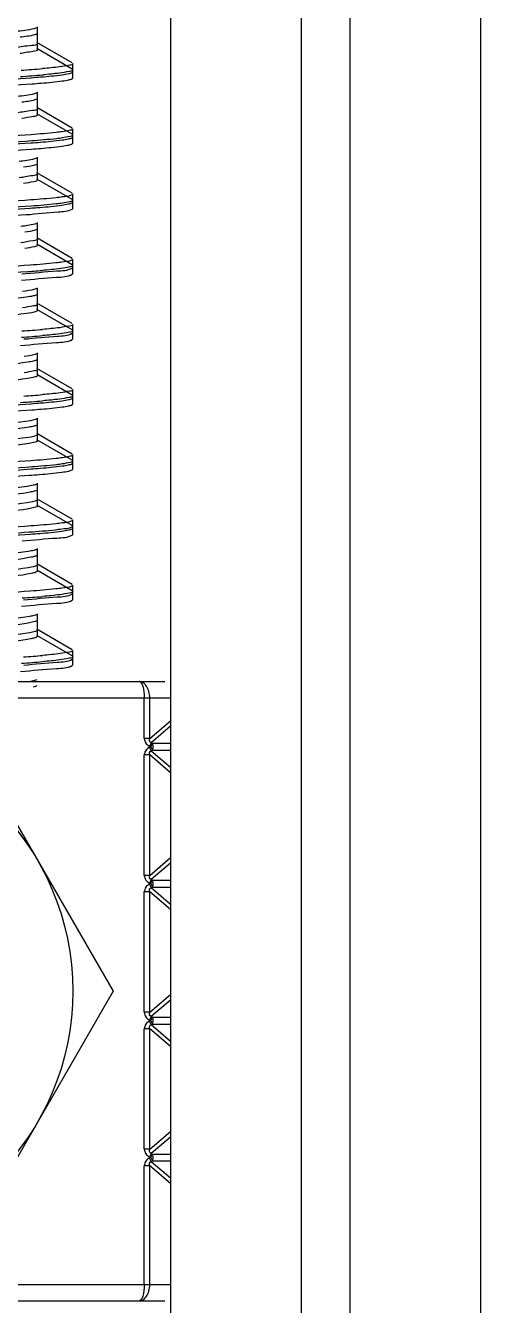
# Model space of a CAD drawing. Extents: x 27938 to 1507990, y 110129 to 923079.
# Drawn here: x 455486.6 to 455652.7, y 383020.9 to 383488.3 of the extents above; entities that cross this region are included whole.
import ezdxf

# ---------------------------------------------------------------- set-up
doc = ezdxf.new("R2010")
doc.units = 0
doc.header["$LTSCALE"] = 1000
doc.header["$MEASUREMENT"] = 0

msp = doc.modelspace()

# ---------------------------------------------------------------- linework, layer by layer
at = {"linetype": 'Continuous'}
for p, q in [((455539.58, 383675.04), (455539.58, 378934.02)), ((455587.2, 383675.04), (455587.2, 378934.02)), ((455605.06, 383675.04), (455605.06, 378934.02)), ((455652.69, 383675.04), (455652.69, 378934.02)), ((455490.97, 383481.92), (455490.97, 383487.87)), ((455490.97, 383479.64), (455490.97, 383485.59)), ((455503.63, 383474.74), (455490.71, 383482.22)), ((455503.63, 383472.46), (455490.71, 383479.94)), ((455503.63, 383471.24), (455503.86, 383471.5)), ((455503.86, 383471.5), (455503.86, 383474.48)), ((455503.86, 383471.5), (455503.86, 383474.48)), ((455503.86, 383469.22), (455503.86, 383472.2)), ((455503.86, 383469.22), (455503.86, 383472.2)), ((455503.63, 383468.96), (455503.86, 383469.22)), ((455490.97, 383458.11), (455490.97, 383464.06)), ((455490.97, 383455.83), (455490.97, 383461.78)), ((455503.63, 383450.92), (455490.71, 383458.41)), ((455503.63, 383448.65), (455490.71, 383456.13)), ((455503.63, 383447.43), (455503.86, 383447.69)), ((455503.86, 383447.69), (455503.86, 383450.66)), ((455503.86, 383447.69), (455503.86, 383450.66)), ((455503.86, 383445.41), (455503.86, 383448.39)), ((455503.86, 383445.41), (455503.86, 383448.39)), ((455503.63, 383445.15), (455503.86, 383445.41)), ((455490.97, 383434.29), (455490.97, 383440.25)), ((455503.63, 383427.11), (455490.71, 383434.59)), ((455490.97, 383432.01), (455490.97, 383437.97)), ((455503.63, 383424.83), (455490.71, 383432.32)), ((455503.86, 383423.87), (455503.86, 383426.85)), ((455503.86, 383423.87), (455503.86, 383426.85)), ((455503.86, 383421.6), (455503.86, 383424.57)), ((455503.86, 383421.6), (455503.86, 383424.57)), ((455503.63, 383423.61), (455503.86, 383423.87)), ((455503.63, 383421.33), (455503.86, 383421.6)), ((455490.97, 383410.48), (455490.97, 383416.43)), ((455503.63, 383403.3), (455490.71, 383410.78)), ((455490.97, 383408.2), (455490.97, 383414.15)), ((455503.63, 383401.02), (455490.71, 383408.5)), ((455503.86, 383400.06), (455503.86, 383403.04)), ((455503.86, 383397.78), (455503.86, 383400.76)), ((455503.86, 383397.78), (455503.86, 383400.76)), ((455503.63, 383399.8), (455503.86, 383400.06)), ((455503.63, 383397.52), (455503.86, 383397.78)), ((455490.97, 383386.67), (455490.97, 383392.62)), ((455503.63, 383379.49), (455490.71, 383386.97)), ((455490.97, 383384.39), (455490.97, 383390.34)), ((455503.63, 383377.21), (455490.71, 383384.69)), ((455503.86, 383376.25), (455503.86, 383379.23)), ((455503.63, 383375.99), (455503.86, 383376.25)), ((455503.63, 383373.71), (455503.86, 383373.97)), ((455503.86, 383373.97), (455503.86, 383376.95)), ((455503.86, 383373.97), (455503.86, 383376.95)), ((455490.97, 383362.85), (455490.97, 383368.81)), ((455490.97, 383360.58), (455490.97, 383366.53)), ((455503.63, 383355.67), (455490.71, 383363.16)), ((455503.63, 383353.39), (455490.71, 383360.88)), ((455503.86, 383352.44), (455503.86, 383355.41)), ((455503.86, 383352.44), (455503.86, 383355.41)), ((455503.63, 383352.18), (455503.86, 383352.44)), ((455503.63, 383349.9), (455503.86, 383350.16)), ((455503.86, 383350.16), (455503.86, 383353.13)), ((455503.86, 383350.16), (455503.86, 383353.13)), ((455490.97, 383339.04), (455490.97, 383344.99)), ((455490.97, 383336.76), (455490.97, 383342.72)), ((455503.63, 383331.86), (455490.71, 383339.34)), ((455503.63, 383329.58), (455490.71, 383337.06)), ((455503.86, 383328.62), (455503.86, 383331.6)), ((455503.86, 383328.62), (455503.86, 383331.6)), ((455503.63, 383328.36), (455503.86, 383328.62)), ((455503.63, 383326.08), (455503.86, 383326.34)), ((455503.86, 383326.34), (455503.86, 383329.32)), ((455503.86, 383326.34), (455503.86, 383329.32)), ((455490.97, 383315.23), (455490.97, 383321.18)), ((455490.97, 383312.95), (455490.97, 383318.9)), ((455503.63, 383308.05), (455490.71, 383315.53)), ((455503.63, 383305.77), (455490.71, 383313.25)), ((455503.86, 383304.81), (455503.86, 383307.79)), ((455503.86, 383304.81), (455503.86, 383307.79)), ((455503.63, 383304.55), (455503.86, 383304.81)), ((455503.86, 383302.53), (455503.86, 383305.51)), ((455503.86, 383302.53), (455503.86, 383305.51)), ((455503.63, 383302.27), (455503.86, 383302.53)), ((455490.97, 383291.42), (455490.97, 383297.37)), ((455490.97, 383289.14), (455490.97, 383295.09)), ((455503.63, 383284.24), (455490.71, 383291.72)), ((455503.63, 383281.96), (455490.71, 383289.44)), ((455503.86, 383281), (455503.86, 383283.97)), ((455503.86, 383281), (455503.86, 383283.97)), ((455503.63, 383280.74), (455503.86, 383281)), ((455503.86, 383278.72), (455503.86, 383281.7)), ((455503.86, 383278.72), (455503.86, 383281.7)), ((455503.63, 383278.46), (455503.86, 383278.72)), ((455490.97, 383267.6), (455490.97, 383273.56)), ((455490.97, 383265.32), (455490.97, 383271.28)), ((455503.63, 383260.42), (455490.71, 383267.9)), ((455503.63, 383258.14), (455490.71, 383265.63)), ((455503.63, 383256.92), (455503.86, 383257.18)), ((455503.86, 383257.18), (455503.86, 383260.16)), ((455503.86, 383257.18), (455503.86, 383260.16)), ((455503.86, 383254.91), (455503.86, 383257.88)), ((455503.86, 383254.91), (455503.86, 383257.88)), ((455503.63, 383254.65), (455503.86, 383254.91)), ((455279.72, 383248.79), (455537.49, 383248.79)), ((455277.63, 383242.84), (455539.58, 383242.84)), ((455529.97, 383227.99), (455529.97, 383242.84)), ((455531.95, 383227.99), (455531.95, 383242.84)), ((455531.95, 383227.99), (455539.58, 383234.47)), ((455539.58, 383232.45), (455532.5, 383226.44)), ((455463.6, 383230.93), (455518.59, 383135.68)), ((455531.95, 383227.99), (455529.97, 383227.99)), ((455532.5, 383226.44), (455531.9, 383225.17)), ((455532.32, 383224.98), (455531.9, 383225.17)), ((455531.9, 383224.78), (455532.32, 383224.98)), ((455532.5, 383223.52), (455531.9, 383224.78)), ((455532.32, 383224.98), (455532.92, 383226.24)), ((455532.32, 383224.98), (455532.92, 383223.71)), ((455532.92, 383226.24), (455532.5, 383226.44)), ((455532.5, 383223.52), (455532.92, 383223.71)), ((455532.5, 383223.52), (455539.58, 383217.5)), ((455532.92, 383226.24), (455539.58, 383226.24)), ((455532.92, 383223.71), (455539.58, 383223.71)), ((455531.95, 383221.97), (455529.97, 383221.97)), ((455529.97, 383177.98), (455529.97, 383221.97)), ((455531.95, 383177.98), (455531.95, 383221.97)), ((455539.58, 383215.49), (455531.95, 383221.97)), ((455531.95, 383177.98), (455539.58, 383184.46)), ((455539.58, 383182.44), (455532.5, 383176.43)), ((455531.95, 383177.98), (455529.97, 383177.98)), ((455532.5, 383176.43), (455531.9, 383175.17)), ((455532.92, 383176.23), (455532.5, 383176.43)), ((455531.95, 383171.96), (455529.97, 383171.96)), ((455529.97, 383127.98), (455529.97, 383171.96)), ((455532.32, 383174.97), (455531.9, 383175.17)), ((455531.9, 383174.77), (455532.32, 383174.97)), ((455532.5, 383173.51), (455531.9, 383174.77)), ((455531.95, 383127.98), (455531.95, 383171.96)), ((455539.58, 383165.48), (455531.95, 383171.96)), ((455532.32, 383174.97), (455532.92, 383176.23)), ((455532.32, 383174.97), (455532.92, 383173.71)), ((455532.5, 383173.51), (455532.92, 383173.71)), ((455532.5, 383173.51), (455539.58, 383167.5)), ((455532.92, 383176.23), (455539.58, 383176.23)), ((455532.92, 383173.71), (455539.58, 383173.71)), ((455518.59, 383135.68), (455463.6, 383040.43)), ((455531.95, 383127.98), (455539.58, 383134.45)), ((455539.58, 383132.43), (455532.5, 383126.42)), ((455531.95, 383127.98), (455529.97, 383127.98)), ((455532.5, 383126.42), (455531.9, 383125.16)), ((455532.32, 383124.96), (455531.9, 383125.16)), ((455531.9, 383124.77), (455532.32, 383124.96)), ((455532.32, 383124.96), (455532.92, 383126.23)), ((455532.32, 383124.96), (455532.92, 383123.7)), ((455532.92, 383126.23), (455532.5, 383126.42)), ((455532.92, 383126.23), (455539.58, 383126.23)), ((455531.95, 383121.95), (455529.97, 383121.95)), ((455529.97, 383077.97), (455529.97, 383121.95)), ((455532.5, 383123.5), (455531.9, 383124.77)), ((455531.95, 383077.97), (455531.95, 383121.95)), ((455539.58, 383115.47), (455531.95, 383121.95)), ((455532.5, 383123.5), (455532.92, 383123.7)), ((455532.5, 383123.5), (455539.58, 383117.49)), ((455532.92, 383123.7), (455539.58, 383123.7)), ((455531.95, 383077.97), (455539.58, 383084.44)), ((455539.58, 383082.43), (455532.5, 383076.42)), ((455531.95, 383077.97), (455529.97, 383077.97)), ((455532.5, 383076.42), (455531.9, 383075.15)), ((455532.32, 383074.96), (455531.9, 383075.15)), ((455531.9, 383074.76), (455532.32, 383074.96)), ((455532.5, 383073.5), (455531.9, 383074.76)), ((455532.32, 383074.96), (455532.92, 383076.22)), ((455532.32, 383074.96), (455532.92, 383073.69)), ((455532.92, 383076.22), (455532.5, 383076.42)), ((455532.5, 383073.5), (455532.92, 383073.69)), ((455532.92, 383076.22), (455539.58, 383076.22)), ((455532.92, 383073.69), (455539.58, 383073.69)), ((455531.95, 383071.94), (455529.97, 383071.94)), ((455529.97, 383028.52), (455529.97, 383071.94)), ((455531.95, 383028.52), (455531.95, 383071.94)), ((455539.58, 383065.46), (455531.95, 383071.94)), ((455532.5, 383073.5), (455539.58, 383067.48)), ((455277.63, 383028.52), (455539.58, 383028.52)), ((455279.72, 383022.57), (455537.49, 383022.57))]:
    msp.add_line(p, q, dxfattribs=at)
msp.add_circle((455408.6, 383135.68), 95.25, dxfattribs=at)
for centre, radius, start, end in [((455457.27, 383896.34), 425.19, 273.7335, 274.8002), ((455457.01, 383897.36), 428.51, 273.7127, 274.7998), ((455459.82, 383790.58), 393.05, 273.9462, 274.8034), ((455457.7, 383795.7), 419.79, 273.7678, 274.801), ((455457.42, 383796.91), 423.29, 273.7455, 274.8005), ((455457.02, 383778.14), 428.35, 273.7137, 274.7998), ((455458.63, 383760.16), 408.03, 273.8422, 274.8038), ((455457.86, 383696.18), 417.79, 273.7805, 274.8013), ((455484.7, 383284.78), 20.74, 281.4024, 282.1895), ((455457.43, 383677.68), 423.12, 273.7466, 274.8005), ((455458.52, 383666.24), 409.36, 273.8319, 274.8049)]:
    msp.add_arc(centre, radius, start, end, dxfattribs=at)
for points, knots in [([(455490.71, 383487.57), (455490.42, 383487.4), (455487.83, 383486.66), (455485.19, 383486.42), (455482.88, 383486.18)], [0, 0, 0, 0, 0.126652, 1, 1, 1, 1]), ([(455490.71, 383485.29), (455490.47, 383485.15), (455488.47, 383484.52), (455486.4, 383484.31), (455484.61, 383484.09)], [0, 0, 0, 0, 0.133308, 1, 1, 1, 1]), ([(455490.96, 383481.92), (455490.97, 383481.18), (455486.82, 383481.04), (455484.9, 383480.44), (455482.88, 383480.22)], [0, 0, 0, 0, 0.266577, 1, 1, 1, 1]), ([(455490.97, 383479.64), (455490.97, 383479.05), (455487.76, 383478.78), (455486.2, 383478.33), (455484.61, 383478.14)], [0, 0, 0, 0, 0.269457, 1, 1, 1, 1]), ([(455503.86, 383472.2), (455503.86, 383471.74), (455501.42, 383471.47), (455500.21, 383471.14), (455498.99, 383470.98)], [0, 0, 0, 0, 0.270622, 1, 1, 1, 1]), ([(455503.86, 383474.48), (455503.86, 383474.02), (455501.44, 383473.75), (455500.24, 383473.42), (455499.03, 383473.26)], [0, 0, 0, 0, 0.270741, 1, 1, 1, 1]), ([(455499.97, 383470.41), (455500.76, 383470.53), (455501.99, 383470.74), (455503.24, 383471.02), (455503.63, 383471.24)], [0, 0, 0, 0, 0.643373, 1, 1, 1, 1]), ([(455328.48, 383461.76), (455339.95, 383462.6), (455393.34, 383465.21), (455446.8, 383466.26), (455488.63, 383469.33)], [0, 0, 0, 0, 0.215151, 1, 1, 1, 1]), ([(455328.91, 383459.51), (455340.43, 383460.35), (455393.75, 383462.94), (455447.14, 383463.99), (455488.84, 383467.06)], [0, 0, 0, 0, 0.216514, 1, 1, 1, 1]), ([(455488.63, 383469.33), (455489.8, 383469.41), (455493.58, 383469.71), (455497.36, 383470.05), (455499.97, 383470.41)], [0, 0, 0, 0, 0.307395, 1, 1, 1, 1]), ([(455488.84, 383467.06), (455489.99, 383467.15), (455493.72, 383467.44), (455497.46, 383467.78), (455500.03, 383468.14)], [0, 0, 0, 0, 0.307538, 1, 1, 1, 1]), ([(455500.03, 383468.14), (455500.81, 383468.25), (455502.02, 383468.46), (455503.25, 383468.74), (455503.63, 383468.96)], [0, 0, 0, 0, 0.642718, 1, 1, 1, 1]), ([(455490.71, 383463.76), (455490.44, 383463.6), (455488.09, 383462.9), (455485.68, 383462.67), (455483.58, 383462.44)], [0, 0, 0, 0, 0.129068, 1, 1, 1, 1]), ([(455490.71, 383461.48), (455490.49, 383461.35), (455488.7, 383460.76), (455486.83, 383460.56), (455485.23, 383460.36)], [0, 0, 0, 0, 0.136277, 1, 1, 1, 1]), ([(455490.96, 383458.11), (455490.97, 383457.43), (455487.2, 383457.23), (455485.43, 383456.69), (455483.58, 383456.49)], [0, 0, 0, 0, 0.267461, 1, 1, 1, 1]), ([(455490.97, 383455.83), (455490.97, 383455.29), (455488.1, 383454.98), (455486.67, 383454.58), (455485.23, 383454.4)], [0, 0, 0, 0, 0.270956, 1, 1, 1, 1]), ([(455488.63, 383448.49), (455477.15, 383447.65), (455423.76, 383445.05), (455370.3, 383444), (455328.48, 383440.92)], [0, 0, 0, 0, 0.215501, 1, 1, 1, 1]), ([(455499.97, 383449.58), (455499.25, 383449.48), (455495.48, 383449.02), (455491.69, 383448.72), (455488.63, 383448.49)], [0, 0, 0, 0, 0.191417, 1, 1, 1, 1]), ([(455503.86, 383450.66), (455503.86, 383450.29), (455501.95, 383449.97), (455500.94, 383449.71), (455499.97, 383449.58)], [0, 0, 0, 0, 0.27436, 1, 1, 1, 1]), ([(455503.86, 383448.39), (455503.86, 383448.02), (455501.98, 383447.7), (455500.99, 383447.44), (455500.03, 383447.31)], [0, 0, 0, 0, 0.274658, 1, 1, 1, 1]), ([(455328.44, 383437.94), (455339.88, 383438.79), (455393.24, 383441.39), (455446.67, 383442.45), (455488.5, 383445.51)], [0, 0, 0, 0, 0.214864, 1, 1, 1, 1]), ([(455328.71, 383435.68), (455340.21, 383436.52), (455393.57, 383439.12), (455447.01, 383440.17), (455488.78, 383443.25)], [0, 0, 0, 0, 0.21591, 1, 1, 1, 1]), ([(455488.84, 383446.23), (455477.43, 383445.39), (455424.11, 383442.78), (455370.72, 383441.71), (455328.91, 383438.68)], [0, 0, 0, 0, 0.21445, 1, 1, 1, 1]), ([(455488.5, 383445.51), (455489.67, 383445.59), (455493.49, 383445.89), (455497.3, 383446.23), (455499.93, 383446.59)], [0, 0, 0, 0, 0.307303, 1, 1, 1, 1]), ([(455488.78, 383443.25), (455489.93, 383443.33), (455493.68, 383443.63), (455497.43, 383443.96), (455500.01, 383444.33)], [0, 0, 0, 0, 0.307518, 1, 1, 1, 1]), ([(455500.03, 383447.31), (455499.32, 383447.21), (455495.6, 383446.75), (455491.86, 383446.45), (455488.84, 383446.23)], [0, 0, 0, 0, 0.191295, 1, 1, 1, 1]), ([(455499.93, 383446.59), (455500.73, 383446.71), (455501.97, 383446.92), (455503.24, 383447.2), (455503.63, 383447.43)], [0, 0, 0, 0, 0.643789, 1, 1, 1, 1]), ([(455500.01, 383444.33), (455500.8, 383444.44), (455502.01, 383444.65), (455503.24, 383444.93), (455503.63, 383445.15)], [0, 0, 0, 0, 0.642899, 1, 1, 1, 1]), ([(455490.71, 383439.94), (455490.46, 383439.8), (455488.33, 383439.14), (455486.15, 383438.93), (455484.25, 383438.7)], [0, 0, 0, 0, 0.131751, 1, 1, 1, 1]), ([(455490.97, 383434.29), (455490.97, 383433.67), (455487.56, 383433.43), (455485.93, 383432.95), (455484.25, 383432.75)], [0, 0, 0, 0, 0.26872, 1, 1, 1, 1]), ([(455490.71, 383437.67), (455490.5, 383437.55), (455488.91, 383437.01), (455487.25, 383436.81), (455485.83, 383436.62)], [0, 0, 0, 0, 0.139499, 1, 1, 1, 1]), ([(455490.97, 383432.01), (455490.97, 383431.53), (455488.41, 383431.19), (455487.12, 383430.84), (455485.83, 383430.67)], [0, 0, 0, 0, 0.272705, 1, 1, 1, 1]), ([(455488.5, 383424.67), (455477, 383423.83), (455423.64, 383421.23), (455370.21, 383420.18), (455328.44, 383417.11)], [0, 0, 0, 0, 0.215909, 1, 1, 1, 1]), ([(455499.93, 383425.76), (455499.2, 383425.66), (455495.4, 383425.2), (455491.58, 383424.89), (455488.5, 383424.67)], [0, 0, 0, 0, 0.191492, 1, 1, 1, 1]), ([(455503.86, 383426.85), (455503.86, 383426.73), (455502.46, 383425.84), (455501.17, 383425.93), (455499.93, 383425.76)], [0, 0, 0, 0, 0.089025, 1, 1, 1, 1]), ([(455503.86, 383424.57), (455503.86, 383424.2), (455501.97, 383423.88), (455500.98, 383423.63), (455500.01, 383423.49)], [0, 0, 0, 0, 0.274575, 1, 1, 1, 1]), ([(455328.37, 383414.13), (455339.79, 383414.97), (455393.1, 383417.57), (455446.49, 383418.64), (455488.3, 383421.68)], [0, 0, 0, 0, 0.214461, 1, 1, 1, 1]), ([(455488.78, 383422.41), (455477.33, 383421.57), (455423.97, 383418.96), (455370.54, 383417.9), (455328.71, 383414.85)], [0, 0, 0, 0, 0.214858, 1, 1, 1, 1]), ([(455486.87, 383419.3), (455490.74, 383419.57), (455496.19, 383420.32), (455502.11, 383420.46), (455503.63, 383421.33)], [0, 0, 0, 0, 0.689218, 1, 1, 1, 1]), ([(455488.3, 383421.68), (455489.49, 383421.76), (455493.35, 383422.06), (455497.22, 383422.4), (455499.88, 383422.78)], [0, 0, 0, 0, 0.307276, 1, 1, 1, 1]), ([(455500.01, 383423.49), (455499.3, 383423.39), (455495.56, 383422.93), (455491.81, 383422.63), (455488.78, 383422.41)], [0, 0, 0, 0, 0.191309, 1, 1, 1, 1]), ([(455499.88, 383422.78), (455500.7, 383422.89), (455501.95, 383423.11), (455503.23, 383423.39), (455503.63, 383423.61)], [0, 0, 0, 0, 0.64429, 1, 1, 1, 1]), ([(455336.92, 383412.41), (455348.51, 383413.11), (455398.49, 383415.45), (455448.53, 383416.62), (455486.87, 383419.3)], [0, 0, 0, 0, 0.231984, 1, 1, 1, 1]), ([(455490.71, 383416.13), (455490.48, 383416), (455488.57, 383415.39), (455486.59, 383415.18), (455484.89, 383414.97)], [0, 0, 0, 0, 0.134595, 1, 1, 1, 1]), ([(455490.97, 383410.48), (455490.97, 383409.91), (455487.91, 383409.63), (455486.41, 383409.2), (455484.89, 383409.02)], [0, 0, 0, 0, 0.270092, 1, 1, 1, 1]), ([(455490.7, 383413.85), (455490.52, 383413.75), (455489.12, 383413.25), (455487.64, 383413.06), (455486.39, 383412.88)], [0, 0, 0, 0, 0.14301, 1, 1, 1, 1]), ([(455490.97, 383408.2), (455490.97, 383407.76), (455488.72, 383407.4), (455487.54, 383407.09), (455486.39, 383406.93)], [0, 0, 0, 0, 0.274738, 1, 1, 1, 1]), ([(455488.3, 383400.84), (455476.78, 383400), (455423.47, 383397.41), (455370.07, 383396.37), (455328.37, 383393.29)], [0, 0, 0, 0, 0.216509, 1, 1, 1, 1]), ([(455499.88, 383401.94), (455499.14, 383401.84), (455495.29, 383401.37), (455491.43, 383401.07), (455488.3, 383400.84)], [0, 0, 0, 0, 0.191495, 1, 1, 1, 1]), ([(455503.86, 383400.76), (455503.86, 383400.35), (455501.71, 383400.05), (455500.61, 383399.76), (455499.52, 383399.61)], [0, 0, 0, 0, 0.272444, 1, 1, 1, 1]), ([(455503.86, 383403.04), (455503.86, 383402.91), (455502.44, 383402.02), (455501.14, 383402.11), (455499.88, 383401.94)], [0, 0, 0, 0, 0.088784, 1, 1, 1, 1]), ([(455486.87, 383398.46), (455476.3, 383397.72), (455426.32, 383395.28), (455376.29, 383393.96), (455336.92, 383391.58)], [0, 0, 0, 0, 0.211795, 1, 1, 1, 1]), ([(455485.07, 383395.36), (455489.37, 383395.65), (455495.39, 383396.48), (455501.96, 383396.56), (455503.63, 383397.52)], [0, 0, 0, 0, 0.691069, 1, 1, 1, 1]), ([(455485.28, 383397.65), (455489.53, 383397.94), (455495.48, 383398.76), (455501.98, 383398.85), (455503.63, 383399.8)], [0, 0, 0, 0, 0.690867, 1, 1, 1, 1]), ([(455490.71, 383392.32), (455490.49, 383392.2), (455488.79, 383391.63), (455487.02, 383391.43), (455485.5, 383391.23)], [0, 0, 0, 0, 0.137672, 1, 1, 1, 1]), ([(455486.92, 383389.15), (455476.73, 383387.63), (455449.82, 383386.47), (455406.73, 383384.35), (455364.43, 383382.04), (455338.49, 383381.1), (455329.07, 383379.43)], [0, 0, 0, 0, 0.195338, 0.50968, 0.818636, 1, 1, 1, 1]), ([(455490.7, 383390.04), (455490.3, 383389.81), (455489.01, 383389.5), (455487.74, 383389.27), (455486.92, 383389.15)], [0, 0, 0, 0, 0.361214, 1, 1, 1, 1]), ([(455486.92, 383383.19), (455476, 383381.57), (455447.29, 383380.43), (455409.8, 383378.49), (455375.71, 383376.88), (455353.66, 383375.82), (455337.94, 383374.41), (455329.57, 383373.89), (455326.97, 383372.98)], [0, 0, 0, 0, 0.206553, 0.536269, 0.702877, 0.845559, 0.948364, 1, 1, 1, 1]), ([(455490.97, 383386.67), (455490.97, 383386.15), (455488.24, 383385.83), (455486.87, 383385.45), (455485.5, 383385.28)], [0, 0, 0, 0, 0.271698, 1, 1, 1, 1]), ([(455490.97, 383384.39), (455490.97, 383384.26), (455489.57, 383383.3), (455488.2, 383383.39), (455486.92, 383383.19)], [0, 0, 0, 0, 0.091796, 1, 1, 1, 1]), ([(455503.86, 383379.23), (455503.86, 383378.78), (455501.48, 383378.5), (455500.29, 383378.17), (455499.09, 383378.02)], [0, 0, 0, 0, 0.27096, 1, 1, 1, 1]), ([(455484.77, 383371.53), (455489.14, 383371.82), (455495.25, 383372.67), (455501.93, 383372.74), (455503.63, 383373.71)], [0, 0, 0, 0, 0.691359, 1, 1, 1, 1]), ([(455485.97, 383373.89), (455490.06, 383374.17), (455495.79, 383374.96), (455502.03, 383375.07), (455503.63, 383375.99)], [0, 0, 0, 0, 0.690197, 1, 1, 1, 1]), ([(455503.86, 383376.95), (455503.86, 383376.5), (455501.46, 383376.22), (455500.26, 383375.89), (455499.05, 383375.74)], [0, 0, 0, 0, 0.270815, 1, 1, 1, 1]), ([(455490.71, 383368.51), (455490.51, 383368.39), (455489, 383367.87), (455487.43, 383367.68), (455486.08, 383367.5)], [0, 0, 0, 0, 0.140996, 1, 1, 1, 1]), ([(455487.41, 383365.41), (455477.31, 383363.81), (455450.24, 383362.72), (455406.8, 383360.54), (455364.15, 383358.16), (455338.03, 383357.32), (455328.7, 383355.55)], [0, 0, 0, 0, 0.192978, 0.509549, 0.82079, 1, 1, 1, 1]), ([(455490.7, 383366.23), (455490.34, 383366.02), (455489.23, 383365.73), (455488.12, 383365.52), (455487.41, 383365.41)], [0, 0, 0, 0, 0.36678, 1, 1, 1, 1]), ([(455487.41, 383359.46), (455476.66, 383357.76), (455447.99, 383356.7), (455410.47, 383354.7), (455376.09, 383353.08), (455353.81, 383352.03), (455337.96, 383350.58), (455329.52, 383350.09), (455326.92, 383349.16)], [0, 0, 0, 0, 0.202975, 0.533469, 0.701272, 0.84507, 0.948501, 1, 1, 1, 1]), ([(455490.97, 383362.85), (455490.97, 383362.39), (455488.55, 383362.04), (455487.3, 383361.71), (455486.08, 383361.54)], [0, 0, 0, 0, 0.273505, 1, 1, 1, 1]), ([(455490.97, 383360.58), (455490.96, 383360.22), (455489.26, 383359.83), (455488.31, 383359.6), (455487.41, 383359.46)], [0, 0, 0, 0, 0.279898, 1, 1, 1, 1]), ([(455503.86, 383355.41), (455503.86, 383354.98), (455501.59, 383354.7), (455500.44, 383354.38), (455499.29, 383354.23)], [0, 0, 0, 0, 0.271617, 1, 1, 1, 1]), ([(455328.49, 383342.7), (455339.95, 383343.54), (455393.34, 383346.14), (455446.81, 383347.2), (455488.64, 383350.26)], [0, 0, 0, 0, 0.215159, 1, 1, 1, 1]), ([(455488.64, 383350.26), (455489.8, 383350.35), (455493.58, 383350.65), (455497.37, 383350.98), (455499.97, 383351.35)], [0, 0, 0, 0, 0.307399, 1, 1, 1, 1]), ([(455503.86, 383353.13), (455503.86, 383352.68), (455501.43, 383352.41), (455500.21, 383352.07), (455498.99, 383351.92)], [0, 0, 0, 0, 0.270628, 1, 1, 1, 1]), ([(455499.97, 383351.35), (455500.77, 383351.46), (455501.99, 383351.67), (455503.24, 383351.95), (455503.63, 383352.18)], [0, 0, 0, 0, 0.643357, 1, 1, 1, 1]), ([(455500.03, 383349.08), (455500.81, 383349.19), (455502.02, 383349.4), (455503.25, 383349.68), (455503.63, 383349.9)], [0, 0, 0, 0, 0.642712, 1, 1, 1, 1]), ([(455328.91, 383340.45), (455340.44, 383341.28), (455393.75, 383343.88), (455447.14, 383344.92), (455488.84, 383348)], [0, 0, 0, 0, 0.216534, 1, 1, 1, 1]), ([(455490.7, 383344.69), (455490.53, 383344.59), (455489.2, 383344.11), (455487.81, 383343.93), (455486.62, 383343.76)], [0, 0, 0, 0, 0.144669, 1, 1, 1, 1]), ([(455488.84, 383348), (455489.99, 383348.09), (455493.73, 383348.38), (455497.46, 383348.71), (455500.03, 383349.08)], [0, 0, 0, 0, 0.307538, 1, 1, 1, 1]), ([(455486.62, 383343.76), (455476.48, 383342.3), (455441.36, 383340.8), (455389.15, 383337.53), (455346.77, 383336.95), (455329.65, 383334.18)], [0, 0, 0, 0, 0.19541, 0.669181, 1, 1, 1, 1]), ([(455487.88, 383341.67), (455478.96, 383340.16), (455454.57, 383339.15), (455414.29, 383336.95), (455371.91, 383335.03), (455344.79, 383333.66), (455333.78, 383332.44)], [0, 0, 0, 0, 0.175715, 0.472791, 0.784833, 1, 1, 1, 1]), ([(455490.7, 383342.41), (455490.39, 383342.23), (455489.43, 383341.97), (455488.48, 383341.78), (455487.88, 383341.67)], [0, 0, 0, 0, 0.372977, 1, 1, 1, 1]), ([(455486.62, 383337.81), (455475.56, 383336.22), (455446.7, 383335.03), (455409.08, 383333.11), (455375.05, 383331.49), (455353.16, 383330.45), (455337.65, 383329.01), (455329.41, 383328.54), (455326.88, 383327.61)], [0, 0, 0, 0, 0.209449, 0.539982, 0.706178, 0.848006, 0.949655, 1, 1, 1, 1]), ([(455487.88, 383335.72), (455478.96, 383334.21), (455454.57, 383333.2), (455414.29, 383330.99), (455371.91, 383329.07), (455344.79, 383327.7), (455333.78, 383326.49)], [0, 0, 0, 0, 0.175715, 0.472791, 0.784833, 1, 1, 1, 1]), ([(455490.97, 383339.04), (455490.97, 383338.9), (455489.44, 383337.91), (455488, 383338), (455486.62, 383337.81)], [0, 0, 0, 0, 0.09033, 1, 1, 1, 1]), ([(455490.97, 383336.76), (455490.96, 383336.45), (455489.51, 383336.05), (455488.66, 383335.85), (455487.88, 383335.72)], [0, 0, 0, 0, 0.283217, 1, 1, 1, 1]), ([(455503.86, 383331.6), (455503.86, 383331.23), (455501.95, 383330.91), (455500.94, 383330.65), (455499.97, 383330.51)], [0, 0, 0, 0, 0.274367, 1, 1, 1, 1]), ([(455328.44, 383318.88), (455339.88, 383319.72), (455393.24, 383322.33), (455446.68, 383323.39), (455488.5, 383326.44)], [0, 0, 0, 0, 0.214872, 1, 1, 1, 1]), ([(455488.64, 383329.43), (455477.15, 383328.59), (455423.77, 383325.98), (455370.3, 383324.93), (455328.49, 383321.86)], [0, 0, 0, 0, 0.215488, 1, 1, 1, 1]), ([(455488.84, 383327.16), (455477.43, 383326.32), (455424.12, 383323.72), (455370.73, 383322.65), (455328.91, 383319.61)], [0, 0, 0, 0, 0.214435, 1, 1, 1, 1]), ([(455488.5, 383326.44), (455489.68, 383326.53), (455493.49, 383326.82), (455497.3, 383327.16), (455499.93, 383327.53)], [0, 0, 0, 0, 0.307305, 1, 1, 1, 1]), ([(455499.97, 383330.51), (455499.25, 383330.41), (455495.48, 383329.95), (455491.7, 383329.65), (455488.64, 383329.43)], [0, 0, 0, 0, 0.191413, 1, 1, 1, 1]), ([(455500.03, 383328.24), (455499.32, 383328.14), (455495.6, 383327.68), (455491.86, 383327.39), (455488.84, 383327.16)], [0, 0, 0, 0, 0.191295, 1, 1, 1, 1]), ([(455499.8, 383325.24), (455500.64, 383325.35), (455501.92, 383325.57), (455503.23, 383325.85), (455503.63, 383326.08)], [0, 0, 0, 0, 0.645021, 1, 1, 1, 1]), ([(455499.93, 383327.53), (455500.74, 383327.64), (455501.97, 383327.86), (455503.24, 383328.14), (455503.63, 383328.36)], [0, 0, 0, 0, 0.643774, 1, 1, 1, 1]), ([(455503.86, 383329.32), (455503.86, 383328.95), (455501.98, 383328.63), (455500.99, 383328.38), (455500.03, 383328.24)], [0, 0, 0, 0, 0.27466, 1, 1, 1, 1]), ([(455342.19, 383317.47), (455353.97, 383318.12), (455402.56, 383320.34), (455451.22, 383321.48), (455487.98, 383324.12)], [0, 0, 0, 0, 0.242393, 1, 1, 1, 1]), ([(455487.98, 383324.12), (455489.19, 383324.21), (455493.14, 383324.51), (455497.09, 383324.86), (455499.8, 383325.24)], [0, 0, 0, 0, 0.307317, 1, 1, 1, 1]), ([(455487.14, 383320.02), (455476.98, 383318.47), (455449.99, 383317.33), (455406.73, 383315.19), (455364.27, 383312.85), (455338.26, 383311.96), (455328.88, 383310.24)], [0, 0, 0, 0, 0.194375, 0.509802, 0.819766, 1, 1, 1, 1]), ([(455488.31, 383317.94), (455481.41, 383316.68), (455462.13, 383315.73), (455416.47, 383313.05), (455377.68, 383311.73), (455351.18, 383310.03)], [0, 0, 0, 0, 0.153234, 0.420019, 1, 1, 1, 1]), ([(455490.7, 383320.88), (455490.32, 383320.66), (455489.11, 383320.36), (455487.91, 383320.14), (455487.14, 383320.02)], [0, 0, 0, 0, 0.363608, 1, 1, 1, 1]), ([(455490.7, 383318.6), (455490.43, 383318.44), (455489.62, 383318.2), (455488.82, 383318.03), (455488.31, 383317.94)], [0, 0, 0, 0, 0.37991, 1, 1, 1, 1]), ([(455487.14, 383314.07), (455476.24, 383312.4), (455447.41, 383311.3), (455409.75, 383309.33), (455375.44, 383307.7), (455353.31, 383306.66), (455337.67, 383305.18), (455329.35, 383304.74), (455326.84, 383303.78)], [0, 0, 0, 0, 0.205905, 0.537229, 0.704613, 0.847545, 0.949803, 1, 1, 1, 1]), ([(455488.31, 383311.98), (455481.41, 383310.72), (455462.13, 383309.77), (455416.47, 383307.1), (455377.68, 383305.77), (455351.18, 383304.07)], [0, 0, 0, 0, 0.153234, 0.420019, 1, 1, 1, 1]), ([(455490.97, 383315.23), (455490.96, 383314.85), (455489.12, 383314.47), (455488.1, 383314.22), (455487.14, 383314.07)], [0, 0, 0, 0, 0.278286, 1, 1, 1, 1]), ([(455490.96, 383312.95), (455490.96, 383312.68), (455489.74, 383312.28), (455488.98, 383312.11), (455488.31, 383311.98)], [0, 0, 0, 0, 0.287204, 1, 1, 1, 1]), ([(455503.86, 383307.79), (455503.86, 383307.66), (455502.46, 383306.78), (455501.17, 383306.87), (455499.93, 383306.69)], [0, 0, 0, 0, 0.089033, 1, 1, 1, 1]), ([(455328.38, 383295.06), (455339.79, 383295.9), (455393.11, 383298.51), (455446.49, 383299.58), (455488.31, 383302.61)], [0, 0, 0, 0, 0.214475, 1, 1, 1, 1]), ([(455488.5, 383305.61), (455477, 383304.76), (455423.65, 383302.17), (455370.21, 383301.12), (455328.44, 383298.04)], [0, 0, 0, 0, 0.215892, 1, 1, 1, 1]), ([(455487.98, 383303.29), (455478.02, 383302.57), (455429.42, 383300.16), (455380.79, 383298.77), (455342.19, 383296.63)], [0, 0, 0, 0, 0.205332, 1, 1, 1, 1]), ([(455499.8, 383304.4), (455499.05, 383304.3), (455495.12, 383303.82), (455491.17, 383303.52), (455487.98, 383303.29)], [0, 0, 0, 0, 0.191433, 1, 1, 1, 1]), ([(455488.31, 383302.61), (455489.5, 383302.7), (455493.36, 383303), (455497.22, 383303.34), (455499.88, 383303.71)], [0, 0, 0, 0, 0.307276, 1, 1, 1, 1]), ([(455499.93, 383306.69), (455499.2, 383306.59), (455495.4, 383306.13), (455491.59, 383305.83), (455488.5, 383305.61)], [0, 0, 0, 0, 0.19149, 1, 1, 1, 1]), ([(455503.86, 383305.51), (455503.86, 383305.38), (455502.4, 383304.48), (455501.09, 383304.58), (455499.8, 383304.4)], [0, 0, 0, 0, 0.088431, 1, 1, 1, 1]), ([(455499.88, 383303.71), (455500.7, 383303.83), (455501.95, 383304.04), (455503.23, 383304.32), (455503.63, 383304.55)], [0, 0, 0, 0, 0.644275, 1, 1, 1, 1]), ([(455485.4, 383300.13), (455489.62, 383300.42), (455495.54, 383301.24), (455501.99, 383301.33), (455503.63, 383302.27)], [0, 0, 0, 0, 0.690751, 1, 1, 1, 1]), ([(455487.62, 383296.29), (455477.57, 383294.65), (455450.46, 383293.59), (455406.91, 383291.39), (455364.11, 383288.97), (455337.89, 383288.18), (455328.58, 383286.37)], [0, 0, 0, 0, 0.191736, 0.509065, 0.821327, 1, 1, 1, 1]), ([(455488.71, 383294.2), (455480.39, 383292.55), (455456.76, 383291.74), (455417.2, 383289.4), (455374.44, 383287.55), (455346.72, 383286.14), (455335.23, 383284.97)], [0, 0, 0, 0, 0.165505, 0.458699, 0.774611, 1, 1, 1, 1]), ([(455490.7, 383297.07), (455490.36, 383296.87), (455489.32, 383296.59), (455488.28, 383296.39), (455487.62, 383296.29)], [0, 0, 0, 0, 0.369442, 1, 1, 1, 1]), ([(455490.7, 383294.79), (455490.47, 383294.65), (455489.8, 383294.44), (455489.13, 383294.28), (455488.71, 383294.2)], [0, 0, 0, 0, 0.387704, 1, 1, 1, 1]), ([(455487.62, 383290.33), (455476.9, 383288.58), (455448.11, 383287.57), (455410.43, 383285.54), (455375.84, 383283.9), (455353.47, 383282.87), (455337.71, 383281.36), (455329.31, 383280.94), (455326.81, 383279.95)], [0, 0, 0, 0, 0.202243, 0.534298, 0.702881, 0.846954, 0.949881, 1, 1, 1, 1]), ([(455490.97, 383291.42), (455490.96, 383291.08), (455489.38, 383290.69), (455488.46, 383290.47), (455487.62, 383290.33)], [0, 0, 0, 0, 0.281296, 1, 1, 1, 1]), ([(455490.96, 383289.14), (455490.96, 383288.9), (455489.94, 383288.51), (455489.28, 383288.36), (455488.7, 383288.25)], [0, 0, 0, 0, 0.2919, 1, 1, 1, 1]), ([(455488.7, 383288.25), (455480.38, 383286.6), (455456.75, 383285.79), (455417.18, 383283.45), (455374.44, 383281.6), (455346.72, 383280.18), (455335.23, 383279.02)], [0, 0, 0, 0, 0.165599, 0.458794, 0.774654, 1, 1, 1, 1]), ([(455503.86, 383283.97), (455503.86, 383283.85), (455502.44, 383282.96), (455501.14, 383283.05), (455499.88, 383282.88)], [0, 0, 0, 0, 0.088791, 1, 1, 1, 1]), ([(455488.31, 383281.78), (455476.78, 383280.94), (455423.47, 383278.35), (455370.08, 383277.3), (455328.38, 383274.23)], [0, 0, 0, 0, 0.216489, 1, 1, 1, 1]), ([(455485.88, 383278.63), (455489.99, 383278.91), (455495.75, 383279.71), (455502.03, 383279.82), (455503.63, 383280.74)], [0, 0, 0, 0, 0.690301, 1, 1, 1, 1]), ([(455499.88, 383282.88), (455499.14, 383282.77), (455495.3, 383282.31), (455491.43, 383282.01), (455488.31, 383281.78)], [0, 0, 0, 0, 0.191497, 1, 1, 1, 1]), ([(455503.86, 383281.7), (455503.86, 383281.25), (455501.49, 383280.97), (455500.31, 383280.65), (455499.12, 383280.5)], [0, 0, 0, 0, 0.271048, 1, 1, 1, 1]), ([(455485.08, 383276.3), (455489.38, 383276.59), (455495.39, 383277.42), (455501.96, 383277.5), (455503.63, 383278.46)], [0, 0, 0, 0, 0.69106, 1, 1, 1, 1]), ([(455488.07, 383272.55), (455479.29, 383271.01), (455455.06, 383270.04), (455414.93, 383267.81), (455372.46, 383265.9), (455345.21, 383264.52), (455334.09, 383263.32)], [0, 0, 0, 0, 0.173459, 0.469678, 0.782575, 1, 1, 1, 1]), ([(455489.08, 383270.46), (455481.07, 383268.73), (455457.82, 383268.06), (455418.65, 383265.63), (455375.74, 383263.82), (455347.72, 383262.38), (455335.99, 383261.23)], [0, 0, 0, 0, 0.160367, 0.451606, 0.769465, 1, 1, 1, 1]), ([(455490.7, 383273.25), (455490.41, 383273.08), (455489.52, 383272.83), (455488.63, 383272.65), (455488.07, 383272.55)], [0, 0, 0, 0, 0.375957, 1, 1, 1, 1]), ([(455490.7, 383270.98), (455490.51, 383270.86), (455489.97, 383270.67), (455489.42, 383270.54), (455489.08, 383270.46)], [0, 0, 0, 0, 0.396512, 1, 1, 1, 1]), ([(455488.07, 383266.6), (455479.29, 383265.06), (455455.06, 383264.08), (455414.93, 383261.85), (455372.46, 383259.95), (455345.21, 383258.57), (455334.09, 383257.36)], [0, 0, 0, 0, 0.173459, 0.469678, 0.782575, 1, 1, 1, 1]), ([(455490.97, 383267.6), (455490.96, 383267.31), (455489.61, 383266.91), (455488.8, 383266.72), (455488.07, 383266.6)], [0, 0, 0, 0, 0.28487, 1, 1, 1, 1]), ([(455490.96, 383265.32), (455490.96, 383265.12), (455490.13, 383264.75), (455489.56, 383264.61), (455489.08, 383264.51)], [0, 0, 0, 0, 0.297941, 1, 1, 1, 1]), ([(455488.8, 383264.45), (455480.63, 383262.8), (455457.3, 383262.02), (455418.11, 383259.67), (455375.43, 383257.84), (455347.63, 383256.42), (455335.99, 383255.28)], [0, 0, 0, 0, 0.163392, 0.454692, 0.77088, 1, 1, 1, 1]), ([(455485.97, 383254.82), (455490.05, 383255.1), (455495.79, 383255.9), (455502.03, 383256.01), (455503.63, 383256.92)], [0, 0, 0, 0, 0.690199, 1, 1, 1, 1]), ([(455503.86, 383257.88), (455503.86, 383257.43), (455501.46, 383257.16), (455500.26, 383256.83), (455499.05, 383256.67)], [0, 0, 0, 0, 0.270822, 1, 1, 1, 1]), ([(455503.86, 383260.16), (455503.86, 383259.73), (455501.59, 383259.44), (455500.44, 383259.13), (455499.29, 383258.98)], [0, 0, 0, 0, 0.271622, 1, 1, 1, 1]), ([(455484.78, 383252.47), (455489.14, 383252.75), (455495.26, 383253.6), (455501.93, 383253.67), (455503.63, 383254.65)], [0, 0, 0, 0, 0.69135, 1, 1, 1, 1]), ([(455490.7, 383249.44), (455490.45, 383249.29), (455489.71, 383249.06), (455488.96, 383248.9), (455488.49, 383248.81)], [0, 0, 0, 0, 0.383249, 1, 1, 1, 1]), ([(455490.7, 383247.16), (455490.54, 383247.07), (455490.12, 383246.91), (455489.68, 383246.79), (455489.42, 383246.73)], [0, 0, 0, 0, 0.406518, 1, 1, 1, 1]), ([(455528.05, 383248.79), (455528.33, 383248.79), (455528.99, 383248.24), (455529.75, 383246.21), (455529.97, 383244.27), (455529.97, 383242.84)], [0, 0, 0, 0, 0.128078, 0.342475, 1, 1, 1, 1]), ([(455531.95, 383242.84), (455531.95, 383243.62), (455531.76, 383245.12), (455530.93, 383247.06), (455529.67, 383248.43), (455528.56, 383248.79), (455528.05, 383248.79)], [0, 0, 0, 0, 0.302203, 0.57488, 0.804028, 1, 1, 1, 1]), ([(455529.97, 383227.99), (455529.97, 383227.4), (455530.37, 383226.18), (455531.36, 383225.43), (455531.9, 383225.17)], [0, 0, 0, 0, 0.499355, 1, 1, 1, 1]), ([(455532.5, 383226.44), (455532.21, 383226.52), (455531.75, 383227.09), (455531.88, 383227.7), (455531.95, 383227.99)], [0, 0, 0, 0, 0.502447, 1, 1, 1, 1]), ([(455531.9, 383224.78), (455531.36, 383224.53), (455530.37, 383223.77), (455529.97, 383222.56), (455529.97, 383221.97)], [0, 0, 0, 0, 0.500643, 1, 1, 1, 1]), ([(455531.95, 383221.97), (455531.88, 383222.25), (455531.75, 383222.87), (455532.21, 383223.43), (455532.5, 383223.52)], [0, 0, 0, 0, 0.49632, 1, 1, 1, 1]), ([(455532.92, 383223.71), (455533.1, 383224.1), (455533.23, 383224.98), (455533.1, 383225.85), (455532.92, 383226.24)], [0, 0, 0, 0, 0.500048, 1, 1, 1, 1]), ([(455529.97, 383177.98), (455529.97, 383177.39), (455530.37, 383176.18), (455531.36, 383175.42), (455531.9, 383175.17)], [0, 0, 0, 0, 0.499355, 1, 1, 1, 1]), ([(455532.5, 383176.43), (455532.21, 383176.52), (455531.75, 383177.08), (455531.88, 383177.69), (455531.95, 383177.98)], [0, 0, 0, 0, 0.502447, 1, 1, 1, 1]), ([(455531.9, 383174.77), (455531.36, 383174.52), (455530.37, 383173.77), (455529.97, 383172.55), (455529.97, 383171.96)], [0, 0, 0, 0, 0.500643, 1, 1, 1, 1]), ([(455531.95, 383171.96), (455531.88, 383172.25), (455531.75, 383172.86), (455532.21, 383173.42), (455532.5, 383173.51)], [0, 0, 0, 0, 0.49632, 1, 1, 1, 1]), ([(455532.92, 383173.71), (455533.1, 383174.1), (455533.23, 383174.97), (455533.1, 383175.85), (455532.92, 383176.23)], [0, 0, 0, 0, 0.500048, 1, 1, 1, 1]), ([(455529.97, 383127.98), (455529.97, 383127.38), (455530.37, 383126.17), (455531.36, 383125.41), (455531.9, 383125.16)], [0, 0, 0, 0, 0.499355, 1, 1, 1, 1]), ([(455532.5, 383126.42), (455532.21, 383126.51), (455531.75, 383127.07), (455531.88, 383127.69), (455531.95, 383127.98)], [0, 0, 0, 0, 0.502447, 1, 1, 1, 1]), ([(455532.92, 383123.7), (455533.1, 383124.09), (455533.23, 383124.96), (455533.1, 383125.84), (455532.92, 383126.23)], [0, 0, 0, 0, 0.500048, 1, 1, 1, 1]), ([(455531.9, 383124.77), (455531.36, 383124.51), (455530.37, 383123.76), (455529.97, 383122.54), (455529.97, 383121.95)], [0, 0, 0, 0, 0.500643, 1, 1, 1, 1]), ([(455531.95, 383121.95), (455531.88, 383122.24), (455531.75, 383122.85), (455532.21, 383123.42), (455532.5, 383123.5)], [0, 0, 0, 0, 0.49632, 1, 1, 1, 1]), ([(455529.97, 383077.97), (455529.97, 383077.38), (455530.37, 383076.16), (455531.36, 383075.41), (455531.9, 383075.15)], [0, 0, 0, 0, 0.499355, 1, 1, 1, 1]), ([(455531.9, 383074.76), (455531.36, 383074.51), (455530.37, 383073.75), (455529.97, 383072.54), (455529.97, 383071.94)], [0, 0, 0, 0, 0.500643, 1, 1, 1, 1]), ([(455532.5, 383076.42), (455532.21, 383076.5), (455531.75, 383077.07), (455531.88, 383077.68), (455531.95, 383077.97)], [0, 0, 0, 0, 0.502447, 1, 1, 1, 1]), ([(455532.92, 383073.69), (455533.1, 383074.08), (455533.23, 383074.96), (455533.1, 383075.83), (455532.92, 383076.22)], [0, 0, 0, 0, 0.500048, 1, 1, 1, 1]), ([(455531.95, 383071.94), (455531.88, 383072.23), (455531.75, 383072.85), (455532.21, 383073.41), (455532.5, 383073.5)], [0, 0, 0, 0, 0.49632, 1, 1, 1, 1]), ([(455529.97, 383028.52), (455529.97, 383027.09), (455529.75, 383025.15), (455528.99, 383023.12), (455528.33, 383022.57), (455528.05, 383022.57)], [0, 0, 0, 0, 0.657525, 0.871922, 1, 1, 1, 1]), ([(455528.05, 383022.57), (455528.56, 383022.57), (455529.67, 383022.93), (455530.93, 383024.3), (455531.76, 383026.24), (455531.95, 383027.74), (455531.95, 383028.52)], [0, 0, 0, 0, 0.195972, 0.42512, 0.697797, 1, 1, 1, 1])]:
    msp.add_open_spline(points, degree=3, knots=knots, dxfattribs=at)
for points in [[(455499.03, 383473.26), (455496.97, 383473), (455494.91, 383472.81), (455492.85, 383472.64)], [(455498.99, 383470.98), (455496.95, 383470.72), (455494.91, 383470.53), (455492.86, 383470.36)], [(455499.52, 383399.61), (455497.26, 383399.31), (455495, 383399.1), (455492.73, 383398.91)], [(455499.09, 383378.02), (455497.01, 383377.76), (455494.92, 383377.56), (455492.83, 383377.38)], [(455499.05, 383375.74), (455496.99, 383375.48), (455494.92, 383375.28), (455492.84, 383375.11)], [(455499.29, 383354.23), (455497.13, 383353.95), (455494.96, 383353.75), (455492.8, 383353.57)], [(455498.99, 383351.92), (455496.95, 383351.66), (455494.91, 383351.47), (455492.86, 383351.3)], [(455499.12, 383280.5), (455497.03, 383280.23), (455494.93, 383280.03), (455492.82, 383279.85)], [(455499.29, 383258.98), (455497.14, 383258.7), (455494.97, 383258.5), (455492.81, 383258.32)], [(455499.05, 383256.67), (455496.99, 383256.41), (455494.92, 383256.22), (455492.84, 383256.04)]]:
    msp.add_open_spline(points, degree=3, dxfattribs=at)

doc.saveas('drawing.dxf')
